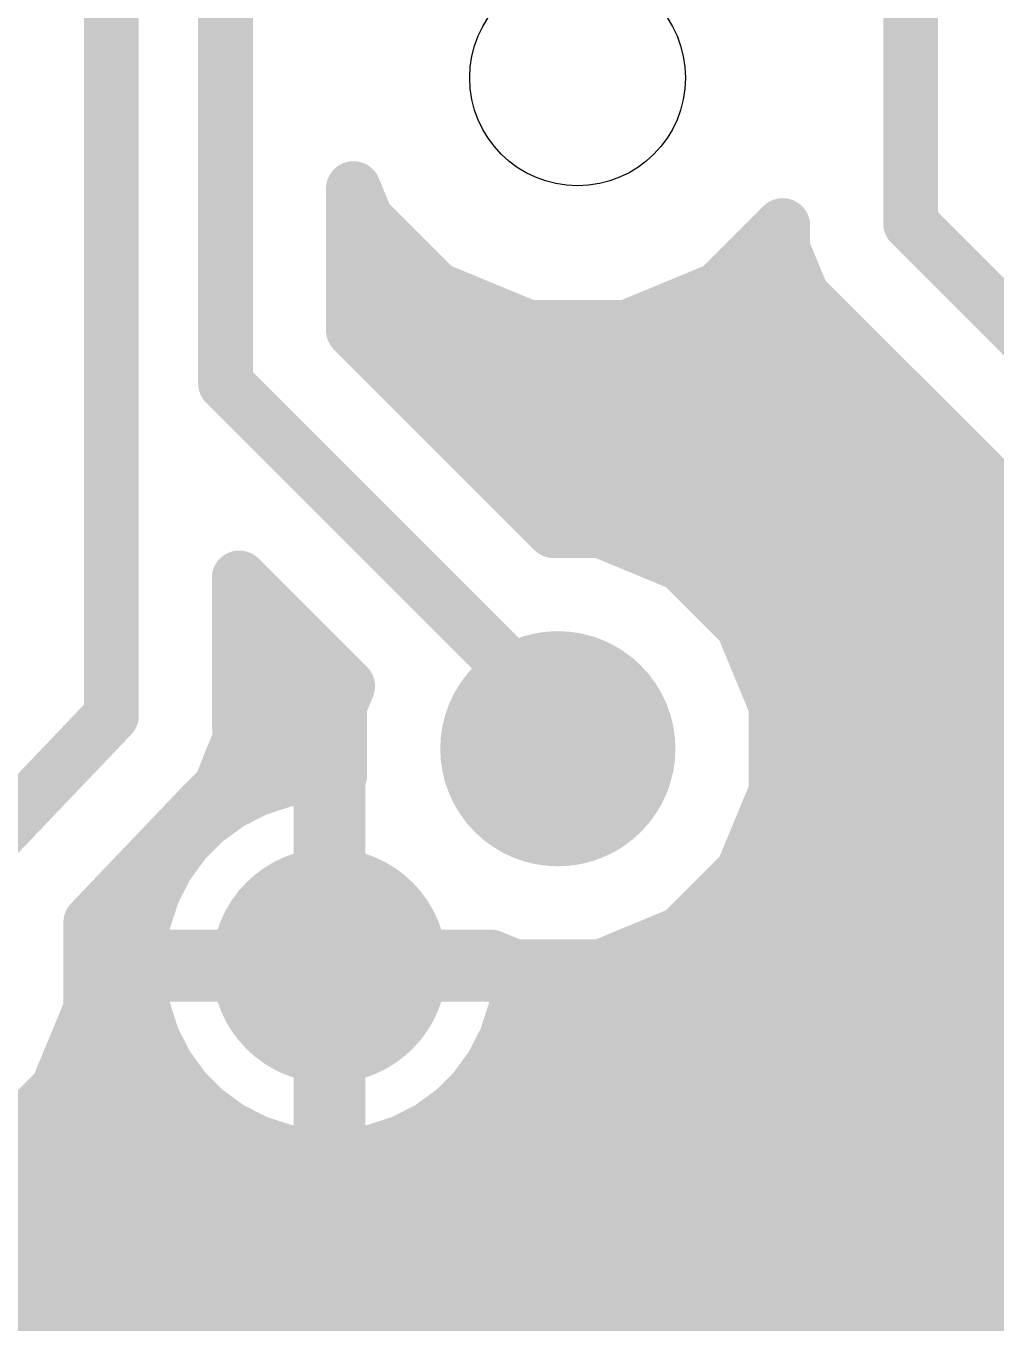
# Model space of a CAD drawing. Extents: x 0 to 68, y -7.3 to 12.7.
# Drawn here: x 42.83 to 48.23, y -3.58 to 3.64 of the extents above; entities that cross this region are included whole.
import ezdxf

# ---------------------------------------------------------------- set-up
doc = ezdxf.new("R2010")
doc.units = 0
for name, color, linetype in [('16', 175, 'CONTINUOUS'), ('17', 82, 'CONTINUOUS'), ('20', 7, 'CONTINUOUS')]:
    doc.layers.add(name, color=color, linetype=linetype)

# ---------------------------------------------------------------- blocks, each defined once
blk = doc.blocks.new('ROUNDP')
at = {"const_width": 0.5}
blk.add_lwpolyline([(0, -0.25, 1), (0, 0.25, 1), (0, -0.25)], format="xyb", dxfattribs=at)

msp = doc.modelspace()

# ---------------------------------------------------------------- linework, layer by layer
at = {"layer": '16', "const_width": 0.3048}
for points in [[(47.752, 2.54), (47.752, 6.35)], [(43.942, 1.651), (43.942, 5.715)], [(43.307, 5.461), (43.307, -0.197)], [(44.6532, 1.9456), (44.6532, 2.7346)], [(44.6532, 2.7346), (44.7238, 2.5641)], [(44.7238, 2.5641), (45.1141, 2.1738)], [(46.6859, 2.1738), (47.0408, 2.5287)], [(47.0408, 2.5287), (47.0408, 2.3985)], [(49.657, 0.635), (47.752, 2.54)], [(44.6532, 2.4384), (44.8495, 2.4384)], [(46.9505, 2.4384), (47.0408, 2.4384)], [(47.0408, 2.3985), (47.1491, 2.1371)], [(45.1141, 2.1738), (45.624, 1.9626)], [(46.176, 1.9626), (46.6859, 2.1738)], [(44.6532, 2.1336), (45.2112, 2.1336)], [(46.5888, 2.1336), (47.1526, 2.1336)], [(47.1491, 2.1371), (47.3491, 1.9371)], [(45.767, 0.8318), (44.6532, 1.9456)], [(45.624, 1.9626), (46.176, 1.9626)], [(47.3491, 1.9371), (48.4442, 0.842)], [(44.77, 1.8288), (47.4574, 1.8288)], [(45.847, -0.254), (43.942, 1.651)], [(45.0748, 1.524), (47.7622, 1.524)], [(45.3796, 1.2192), (48.067, 1.2192)], [(45.6844, 0.9144), (48.3718, 0.9144)], [(46.0312, 0.8318), (45.767, 0.8318)], [(46.477, 0.6472), (46.0312, 0.8318)], [(46.8182, 0.306), (46.477, 0.6472)], [(46.5146, 0.6096), (48.4442, 0.6096)], [(44.0182, -0.1887), (44.0182, 0.569)], [(44.0182, 0.569), (44.6211, -0.0339)], [(44.0182, 0.3048), (44.2824, 0.3048)], [(47.0028, -0.1398), (46.8182, 0.306)], [(46.8187, 0.3048), (48.481, 0.3048)], [(44.0182, 0), (44.5872, 0)], [(46.9449, 0), (48.6073, 0)], [(44.6211, -0.0339), (44.5772, -0.1398)], [(44.5772, -0.1398), (44.5772, -0.5271)], [(47.0028, -0.6222), (47.0028, -0.1398)], [(43.307, -0.197), (41.98, -1.5875)], [(44.0213, -0.3218), (44.0182, -0.1887)], [(45.847, -0.254), (45.79, -0.381)], [(43.9672, -0.4616), (44.0182, -0.3385)], [(44.0182, -0.3298), (44.0213, -0.3218)], [(44.0182, -0.3385), (44.0182, -0.3298)], [(44.0209, -0.3048), (44.5772, -0.3048)], [(47.0028, -0.3048), (48.8816, -0.3048)], [(43.9192, -0.5857), (43.9672, -0.4616)], [(44.2717, -0.5532), (44.1129, -0.6048)], [(44.4365, -0.5271), (44.2717, -0.5532)], [(44.4724, -0.5271), (44.4365, -0.5271)], [(44.4724, -1.5399), (44.4724, -0.5271)], [(44.5772, -0.5271), (44.5676, -0.5271)], [(44.5676, -0.5271), (44.5676, -1.5399)], [(43.8157, -0.6941), (43.9099, -0.5999)], [(43.9002, -0.6096), (44.1035, -0.6096)], [(43.9099, -0.5999), (43.9132, -0.5919)], [(43.9132, -0.5919), (43.9192, -0.5857)], [(44.1129, -0.6048), (43.9642, -0.6806)], [(44.4724, -0.6096), (44.5676, -0.6096)], [(46.8182, -1.068), (47.0028, -0.6222)], [(47.0028, -0.6096), (51.308, -0.6096)], [(43.1928, -1.3468), (43.8157, -0.6941)], [(43.9642, -0.6806), (43.8292, -0.7787)], [(43.8292, -0.7787), (43.7112, -0.8967)], [(43.6054, -0.9144), (43.6983, -0.9144)], [(43.7112, -0.8967), (43.6131, -1.0317)], [(44.4724, -0.9144), (44.5676, -0.9144)], [(46.8818, -0.9144), (49.2742, -0.9144)], [(43.6131, -1.0317), (43.5373, -1.1804)], [(46.477, -1.4092), (46.8182, -1.068)], [(43.3146, -1.2192), (43.5247, -1.2192)], [(43.5373, -1.1804), (43.4857, -1.3392)], [(44.4724, -1.2192), (44.5676, -1.2192)], [(46.667, -1.2192), (48.8445, -1.2192)], [(43.1928, -1.8287), (43.1928, -1.3468)], [(43.4857, -1.3392), (43.4596, -1.504)], [(46.0312, -1.5938), (46.477, -1.4092)], [(43.4596, -1.504), (43.4596, -1.5399)], [(43.1928, -1.524), (43.4596, -1.524)], [(43.4596, -1.5399), (44.4724, -1.5399)], [(44.4724, -1.524), (44.5676, -1.524)], [(44.5676, -1.5399), (44.4724, -1.5399)], [(44.4724, -1.5399), (44.4724, -1.6351)], [(44.577, -3.175), (44.52, -1.5875)], [(44.5676, -1.6351), (44.5676, -1.5399)], [(44.5676, -1.5399), (45.4186, -1.5399)], [(45.4186, -1.5399), (45.5488, -1.5938)], [(45.5488, -1.5938), (46.0312, -1.5938)], [(46.1997, -1.524), (48.6658, -1.524)], [(44.4724, -1.6351), (43.4596, -1.6351)], [(43.4596, -1.6351), (43.4596, -1.671)], [(44.4724, -2.6479), (44.4724, -1.6351)], [(44.4724, -1.6351), (44.5676, -1.6351)], [(44.5676, -1.6351), (44.5676, -2.6479)], [(45.5804, -1.6351), (44.5676, -1.6351)], [(45.5804, -1.671), (45.5804, -1.6351)], [(43.4596, -1.671), (43.4857, -1.8358)], [(45.5543, -1.8358), (45.5804, -1.671)], [(43.0082, -2.2745), (43.1928, -1.8287)], [(43.1928, -1.8288), (43.4846, -1.8288)], [(43.4857, -1.8358), (43.5373, -1.9946)], [(44.4724, -1.8288), (44.5676, -1.8288)], [(45.5027, -1.9946), (45.5543, -1.8358)], [(45.5554, -1.8288), (48.5966, -1.8288)], [(43.5373, -1.9946), (43.6131, -2.1433)], [(45.4269, -2.1433), (45.5027, -1.9946)], [(43.0665, -2.1336), (43.6081, -2.1336)], [(43.6131, -2.1433), (43.7112, -2.2783)], [(44.4724, -2.1336), (44.5676, -2.1336)], [(45.3288, -2.2783), (45.4269, -2.1433)], [(45.4319, -2.1336), (48.6196, -2.1336)], [(42.667, -2.6157), (43.0082, -2.2745)], [(43.7112, -2.2783), (43.8292, -2.3963)], [(45.2108, -2.3963), (45.3288, -2.2783)], [(42.8443, -2.4384), (43.8871, -2.4384)], [(43.8292, -2.3963), (43.9642, -2.4944)], [(44.4724, -2.4384), (44.5676, -2.4384)], [(45.0758, -2.4944), (45.2108, -2.3963)], [(45.1529, -2.4384), (48.7387, -2.4384)], [(43.9642, -2.4944), (44.1129, -2.5702)], [(44.9271, -2.5702), (45.0758, -2.4944)], [(44.1129, -2.5702), (44.2717, -2.6218)], [(44.7683, -2.6218), (44.9271, -2.5702)], [(44.2717, -2.6218), (44.4365, -2.6479)], [(44.4365, -2.6479), (44.4724, -2.6479)], [(44.5676, -2.6479), (44.6035, -2.6479)], [(44.6035, -2.6479), (44.7683, -2.6218)], [(42.3591, -2.7432), (49.0066, -2.7432)], [(42.545, -2.794), (44.577, -3.175)], [(47.625, -2.921), (47.371, -3.175)], [(49.657, -2.921), (47.625, -2.921)], [(14.3408, -3.048), (51.7873, -3.048)], [(47.371, -3.175), (44.577, -3.175)], [(14.6456, -3.3528), (49.1246, -3.3528)], [(14.9504, -3.6576), (48.7292, -3.6576)]]:
    msp.add_lwpolyline(points, dxfattribs=at)
at = {"layer": '16', "const_width": 0.1524}
for points in [[(44.7294, 2.7346, 1), (44.577, 2.7346)], [(44.7236, 2.7638, 1), (44.5828, 2.7054)], [(44.7777, 2.618, 1), (44.6699, 2.5102)], [(44.6534, 2.5349, 1), (44.7942, 2.5933)], [(47.117, 2.5287, 1), (46.9646, 2.5287)], [(47.0947, 2.4748, 1), (46.9869, 2.5826)], [(47.8059, 2.5939, 1), (47.6981, 2.4861)], [(47.6758, 2.54, 1), (47.8282, 2.54)], [(44.6532, 2.5146, 1), (44.6532, 2.3622)], [(44.8495, 2.3622, 1), (44.8495, 2.5146)], [(46.9505, 2.5146, 1), (46.9505, 2.3622)], [(47.1112, 2.4277, 1), (46.9704, 2.3694)], [(47.0408, 2.3622, 1), (47.0408, 2.5146)], [(46.9646, 2.3985, 1), (47.117, 2.3985)], [(45.1433, 2.2442, 1), (45.0849, 2.1034)], [(46.7151, 2.1034, 1), (46.6567, 2.2442)], [(44.6532, 2.2098, 1), (44.6532, 2.0574)], [(45.0602, 2.1199, 1), (45.168, 2.2277)], [(45.2112, 2.0574, 1), (45.2112, 2.2098)], [(46.5888, 2.2098, 1), (46.5888, 2.0574)], [(46.632, 2.2277, 1), (46.7398, 2.1199)], [(47.203, 2.191, 1), (47.0952, 2.0833)], [(47.0787, 2.108, 1), (47.2195, 2.1663)], [(47.1526, 2.0574, 1), (47.1526, 2.2098)], [(44.7071, 1.9995, 1), (44.5993, 1.8917)], [(45.624, 2.0388, 1), (45.624, 1.8864)], [(45.5949, 1.8922, 1), (45.6532, 2.033)], [(46.1468, 2.033, 1), (46.2051, 1.8922)], [(46.176, 1.8864, 1), (46.176, 2.0388)], [(44.577, 1.9456, 1), (44.7294, 1.9456)], [(47.403, 1.991, 1), (47.2953, 1.8832)], [(47.2953, 1.8832, 1), (47.403, 1.991)], [(44.77, 1.905, 1), (44.77, 1.7526)], [(47.4574, 1.7526, 1), (47.4574, 1.905)], [(43.9959, 1.7049, 1), (43.8881, 1.5971)], [(43.8658, 1.651, 1), (44.0182, 1.651)], [(45.0748, 1.6002, 1), (45.0748, 1.4478)], [(47.7622, 1.4478, 1), (47.7622, 1.6002)], [(45.3796, 1.2954, 1), (45.3796, 1.143)], [(48.067, 1.143, 1), (48.067, 1.2954)], [(45.6844, 0.9906, 1), (45.6844, 0.8382)], [(45.767, 0.908, 1), (45.767, 0.7556)], [(45.7131, 0.7779, 1), (45.8209, 0.8857)], [(46.0604, 0.9022, 1), (46.0021, 0.7614)], [(46.0312, 0.7556, 1), (46.0312, 0.908)], [(46.5309, 0.701, 1), (46.4231, 0.5933)], [(46.4478, 0.5768, 1), (46.5062, 0.7176)], [(46.5146, 0.6858, 1), (46.5146, 0.5334)], [(44.0944, 0.569, 1), (43.942, 0.569)], [(44.0721, 0.6229, 1), (43.9643, 0.5151)], [(44.0182, 0.381, 1), (44.0182, 0.2286)], [(44.2824, 0.2286, 1), (44.2824, 0.381)], [(46.8886, 0.3352, 1), (46.7478, 0.2768)], [(46.8187, 0.381, 1), (46.8187, 0.2286)], [(46.7643, 0.2521, 1), (46.872, 0.3599)], [(44.0182, 0.0762, 1), (44.0182, -0.0762)], [(44.5872, -0.0762, 1), (44.5872, 0.0762)], [(46.9449, 0.0762, 1), (46.9449, -0.0762)], [(44.6915, -0.063, 1), (44.5507, -0.0047)], [(44.5672, -0.0877, 1), (44.675, 0.02)], [(44.6534, -0.1398, 1), (44.501, -0.1398)], [(47.079, -0.1398, 1), (46.9266, -0.1398)], [(43.3621, -0.2496, 1), (43.2519, -0.1444)], [(44.0944, -0.187, 1), (43.942, -0.1905)], [(44.5068, -0.1106, 1), (44.6476, -0.1689)], [(46.9324, -0.1689, 1), (47.0732, -0.1106)], [(43.2308, -0.197, 1), (43.3832, -0.197)], [(43.942, -0.1887, 1), (44.0944, -0.1887)], [(45.9165, -0.2852, 1), (45.7775, -0.2228)], [(45.7931, -0.3079, 1), (45.9009, -0.2001)], [(44.0944, -0.3298, 1), (43.942, -0.3298)], [(44.0209, -0.2286, 1), (44.0209, -0.381)], [(44.0886, -0.3676, 1), (43.9478, -0.3093)], [(44.0924, -0.3493, 1), (43.9502, -0.2943)], [(44.5772, -0.381, 1), (44.5772, -0.2286)], [(47.0028, -0.2286, 1), (47.0028, -0.381)], [(43.9471, -0.3023, 1), (44.0893, -0.3574)], [(43.942, -0.3385, 1), (44.0944, -0.3385)], [(43.9451, -0.3236, 1), (44.0975, -0.32)], [(45.7205, -0.3498, 1), (45.8595, -0.4122)], [(43.8968, -0.4324, 1), (44.0376, -0.4907)], [(44.0383, -0.4891, 1), (43.8961, -0.434)], [(44.2598, -0.4779, 1), (44.2836, -0.6285)], [(44.2952, -0.6257, 1), (44.2481, -0.4807)], [(44.4365, -0.4509, 1), (44.4365, -0.6033)], [(44.5486, -0.5271, 1), (44.3962, -0.5271)], [(44.4485, -0.6024, 1), (44.4246, -0.4518)], [(44.4724, -0.6033, 1), (44.4724, -0.4509)], [(44.5676, -0.4509, 1), (44.5676, -0.6033)], [(44.6438, -0.5271, 1), (44.4914, -0.5271)], [(44.5772, -0.6033, 1), (44.5772, -0.4509)], [(43.9002, -0.5334, 1), (43.9002, -0.6858)], [(43.8395, -0.5707, 1), (43.9803, -0.629)], [(43.8581, -0.5393, 1), (43.9683, -0.6445)], [(43.9836, -0.621, 1), (43.8428, -0.5628)], [(43.8481, -0.5582, 1), (43.9902, -0.6132)], [(43.9638, -0.6537, 1), (43.856, -0.546)], [(43.9743, -0.6383, 1), (43.8641, -0.533)], [(44.0894, -0.5323, 1), (44.1365, -0.6773)], [(44.1475, -0.6727, 1), (44.0784, -0.5369)], [(44.1035, -0.6858, 1), (44.1035, -0.5334)], [(44.4724, -0.5334, 1), (44.4724, -0.6858)], [(44.501, -0.5271, 1), (44.6534, -0.5271)], [(44.5676, -0.6858, 1), (44.5676, -0.5334)], [(47.0028, -0.5334, 1), (47.0028, -0.6858)], [(47.0732, -0.6514, 1), (46.9324, -0.5931)], [(43.7618, -0.6402, 1), (43.8696, -0.7479)], [(43.8709, -0.7467, 1), (43.7606, -0.6414)], [(43.9296, -0.6127, 1), (43.9988, -0.7485)], [(44.009, -0.7422, 1), (43.9194, -0.6189)], [(46.9266, -0.6222, 1), (47.079, -0.6222)], [(43.7844, -0.717, 1), (43.874, -0.8403)], [(43.8831, -0.8326, 1), (43.7753, -0.7248)], [(43.6054, -0.8382, 1), (43.6054, -0.9906)], [(43.6573, -0.8428, 1), (43.7651, -0.9506)], [(43.7728, -0.9415, 1), (43.6495, -0.8519)], [(43.6983, -0.9906, 1), (43.6983, -0.8382)], [(44.4724, -0.8382, 1), (44.4724, -0.9906)], [(44.5676, -0.9906, 1), (44.5676, -0.8382)], [(46.8818, -0.8382, 1), (46.8818, -0.9906)], [(43.5514, -0.9869, 1), (43.6747, -1.0765)], [(43.681, -1.0663, 1), (43.5452, -0.9971)], [(46.872, -1.1219, 1), (46.7643, -1.0141)], [(46.7478, -1.0388, 1), (46.8886, -1.0972)], [(43.3146, -1.143, 1), (43.3146, -1.2954)], [(43.4694, -1.1459, 1), (43.6052, -1.215)], [(43.6098, -1.204, 1), (43.4648, -1.1569)], [(43.5247, -1.2954, 1), (43.5247, -1.143)], [(44.4724, -1.143, 1), (44.4724, -1.2954)], [(44.5676, -1.2954, 1), (44.5676, -1.143)], [(46.667, -1.143, 1), (46.667, -1.2954)], [(43.269, -1.3468, 1), (43.1166, -1.3468)], [(43.1377, -1.2942, 1), (43.2479, -1.3994)], [(43.561, -1.3511, 1), (43.4104, -1.3273)], [(43.4132, -1.3156, 1), (43.5582, -1.3627)], [(46.4231, -1.3553, 1), (46.5309, -1.463)], [(46.5062, -1.4796, 1), (46.4478, -1.3388)], [(43.5358, -1.504, 1), (43.3834, -1.504)], [(43.1928, -1.4478, 1), (43.1928, -1.6002)], [(43.4596, -1.4637, 1), (43.4596, -1.6161)], [(43.3843, -1.4921, 1), (43.5349, -1.516)], [(43.4596, -1.6002, 1), (43.4596, -1.4478)], [(44.4724, -1.4478, 1), (44.4724, -1.6002)], [(44.4724, -1.4637, 1), (44.4724, -1.6161)], [(44.5486, -1.5399, 1), (44.3962, -1.5399)], [(44.5962, -1.5848, 1), (44.4438, -1.5902)], [(44.4724, -1.6161, 1), (44.4724, -1.4637)], [(44.6438, -1.5399, 1), (44.4914, -1.5399)], [(44.5676, -1.4637, 1), (44.5676, -1.6161)], [(44.5676, -1.6002, 1), (44.5676, -1.4478)], [(44.5676, -1.6161, 1), (44.5676, -1.4637)], [(45.4478, -1.4695, 1), (45.3895, -1.6103)], [(45.4186, -1.6161, 1), (45.4186, -1.4637)], [(45.5488, -1.5176, 1), (45.5488, -1.67)], [(46.0312, -1.67, 1), (46.0312, -1.5176)], [(46.1997, -1.4478, 1), (46.1997, -1.6002)], [(43.3834, -1.5399, 1), (43.5358, -1.5399)], [(43.4596, -1.5589, 1), (43.4596, -1.7113)], [(43.5358, -1.6351, 1), (43.3834, -1.6351)], [(44.3962, -1.5399, 1), (44.5486, -1.5399)], [(44.5486, -1.6351, 1), (44.3962, -1.6351)], [(44.4724, -1.5589, 1), (44.4724, -1.7113)], [(44.4724, -1.7113, 1), (44.4724, -1.5589)], [(44.4914, -1.5399, 1), (44.6438, -1.5399)], [(44.6438, -1.6351, 1), (44.4914, -1.6351)], [(44.5676, -1.5589, 1), (44.5676, -1.7113)], [(44.5676, -1.7113, 1), (44.5676, -1.5589)], [(45.6566, -1.6351, 1), (45.5042, -1.6351)], [(45.5196, -1.6642, 1), (45.5779, -1.5234)], [(45.5804, -1.7113, 1), (45.5804, -1.5589)], [(46.0021, -1.5234, 1), (46.0604, -1.6642)], [(43.5349, -1.659, 1), (43.3843, -1.6829)], [(44.3962, -1.6351, 1), (44.5486, -1.6351)], [(44.4914, -1.6351, 1), (44.6438, -1.6351)], [(45.6557, -1.6829, 1), (45.5051, -1.659)], [(43.3834, -1.671, 1), (43.5358, -1.671)], [(45.5042, -1.671, 1), (45.6566, -1.671)], [(43.1928, -1.7526, 1), (43.1928, -1.905)], [(43.2632, -1.8579, 1), (43.1224, -1.7996)], [(43.5582, -1.8123, 1), (43.4132, -1.8594)], [(43.4846, -1.905, 1), (43.4846, -1.7526)], [(44.4724, -1.7526, 1), (44.4724, -1.905)], [(44.5676, -1.905, 1), (44.5676, -1.7526)], [(45.5554, -1.7526, 1), (45.5554, -1.905)], [(45.6268, -1.8594, 1), (45.4818, -1.8123)], [(43.1166, -1.8287, 1), (43.269, -1.8287)], [(43.4104, -1.8477, 1), (43.561, -1.8239)], [(45.479, -1.8239, 1), (45.6295, -1.8477)], [(43.6052, -1.96, 1), (43.4694, -2.0291)], [(45.5706, -2.0291, 1), (45.4348, -1.96)], [(43.4648, -2.0181, 1), (43.6098, -1.971)], [(45.4302, -1.971, 1), (45.5752, -2.0181)], [(43.0665, -2.0574, 1), (43.0665, -2.2098)], [(43.6747, -2.0985, 1), (43.5514, -2.1881)], [(43.6081, -2.2098, 1), (43.6081, -2.0574)], [(44.4724, -2.0574, 1), (44.4724, -2.2098)], [(44.5676, -2.2098, 1), (44.5676, -2.0574)], [(45.4319, -2.0574, 1), (45.4319, -2.2098)], [(45.4886, -2.1881, 1), (45.3653, -2.0985)], [(43.5452, -2.1779, 1), (43.681, -2.1087)], [(45.359, -2.1087, 1), (45.4948, -2.1779)], [(43.062, -2.3284, 1), (42.9543, -2.2206)], [(43.7651, -2.2244, 1), (43.6573, -2.3322)], [(43.6495, -2.3231, 1), (43.7728, -2.2335)], [(45.2672, -2.2335, 1), (45.3905, -2.3231)], [(45.3827, -2.3322, 1), (45.2749, -2.2244)], [(42.9378, -2.2453, 1), (43.0786, -2.3037)], [(42.8443, -2.3622, 1), (42.8443, -2.5146)], [(43.874, -2.3347, 1), (43.7844, -2.458)], [(43.7753, -2.4502, 1), (43.8831, -2.3424)], [(43.8871, -2.5146, 1), (43.8871, -2.3622)], [(44.4724, -2.3622, 1), (44.4724, -2.5146)], [(44.5676, -2.5146, 1), (44.5676, -2.3622)], [(45.1529, -2.3622, 1), (45.1529, -2.5146)], [(45.1569, -2.3424, 1), (45.2647, -2.4502)], [(45.2556, -2.458, 1), (45.166, -2.3347)], [(43.9988, -2.4265, 1), (43.9296, -2.5623)], [(43.9194, -2.5561, 1), (44.009, -2.4328)], [(45.031, -2.4328, 1), (45.1206, -2.5561)], [(45.1104, -2.5623, 1), (45.0412, -2.4265)], [(44.1365, -2.4977, 1), (44.0894, -2.6427)], [(44.0784, -2.6381, 1), (44.1475, -2.5023)], [(44.8925, -2.5023, 1), (44.9616, -2.6381)], [(44.9506, -2.6427, 1), (44.9035, -2.4977)], [(44.2836, -2.5465, 1), (44.2598, -2.697)], [(44.2481, -2.6943, 1), (44.2952, -2.5493)], [(44.4365, -2.5717, 1), (44.4365, -2.7241)], [(44.4246, -2.7232, 1), (44.4485, -2.5726)], [(44.4724, -2.7241, 1), (44.4724, -2.5717)], [(44.5676, -2.5717, 1), (44.5676, -2.7241)], [(44.5915, -2.5726, 1), (44.6154, -2.7232)], [(44.6035, -2.7241, 1), (44.6035, -2.5717)], [(44.7448, -2.5493, 1), (44.7919, -2.6943)], [(44.7802, -2.697, 1), (44.7564, -2.5465)], [(44.3962, -2.6479, 1), (44.5486, -2.6479)], [(44.4914, -2.6479, 1), (44.6438, -2.6479)], [(47.625, -2.8448, 1), (47.625, -2.9972)], [(47.6789, -2.9749, 1), (47.5711, -2.8671)], [(44.577, -3.0988, 1), (44.577, -3.2512)], [(44.563, -3.2499, 1), (44.591, -3.1001)], [(47.371, -3.2512, 1), (47.371, -3.0988)], [(44.5008, -3.1777, 1), (44.6532, -3.1723)], [(47.3171, -3.1211, 1), (47.4249, -3.2289)]]:
    msp.add_lwpolyline(points, format="xyb", dxfattribs=at)
at = {"layer": '20'}
msp.add_circle((45.9, 3.35), 0.6, dxfattribs=at)

# ---------------------------------------------------------------- block references
at = {"layer": '17', "xscale": 1.308, "yscale": 1.308, "rotation": 90}
for p in [(45.79, -0.381), (45.79, -0.381), (44.52, -1.5875), (44.52, -1.5875)]:
    msp.add_blockref('ROUNDP', p, dxfattribs=at)

doc.saveas('drawing.dxf')
